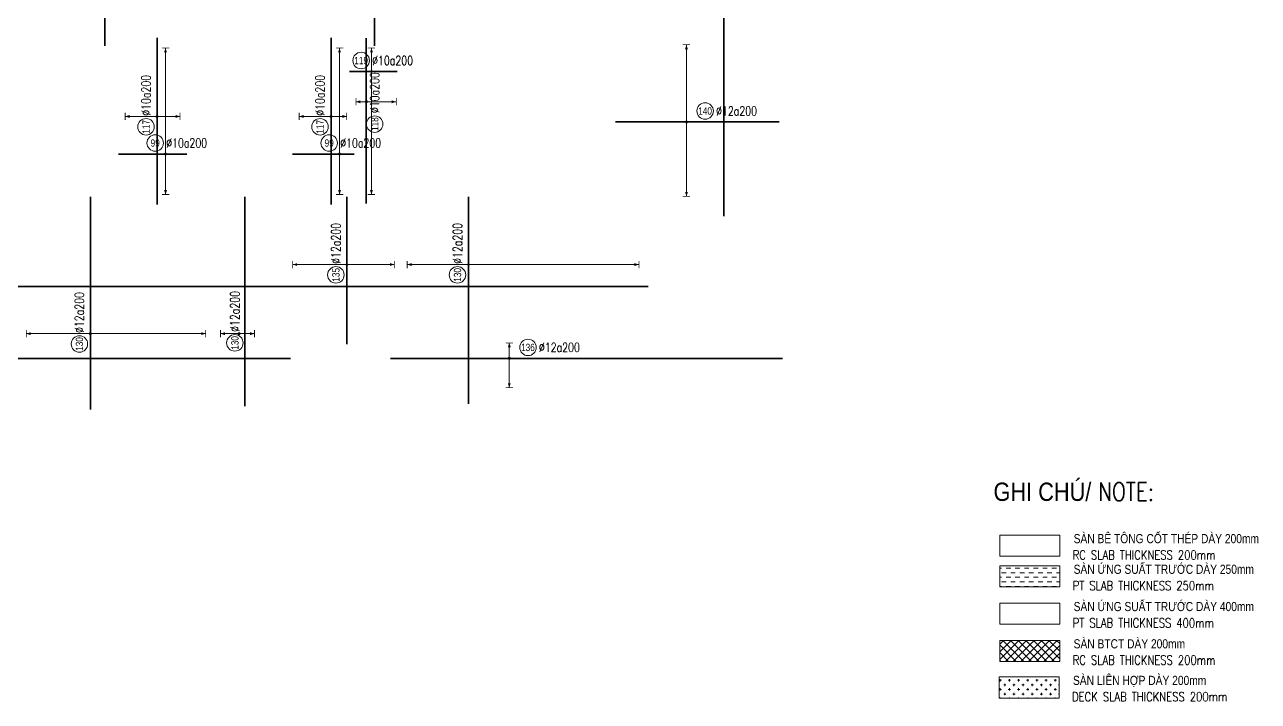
# Model space of a CAD drawing. Header units: millimetres. Extents: x -24156 to 1128921, y -12387 to 212709.
# Drawn here: x 400865 to 468223, y -7968 to 28970 of the extents above; entities that cross this region are included whole.
import ezdxf
from ezdxf.enums import TextEntityAlignment as Align

# ---------------------------------------------------------------- set-up
doc = ezdxf.new("R2010")
doc.units = ezdxf.units.MM
doc.header["$MEASUREMENT"] = 0
for name, color, linetype, lineweight in [('NDC_S_CONTINUOUS', 3, 'Continuous', 20), ('NDC_S_DIM', 1, 'Continuous', 9), ('NDC_S_ENG TEXT', 2, 'Continuous', 20), ('NDC_S_HATCH MATERIAL', 8, 'Continuous', 13), ('NDC_S_REBAR', 4, 'Continuous', 35), ('NDC_S_VN TEXT', 7, 'Continuous', 20)]:
    doc.layers.add(name, color=color, linetype=linetype, lineweight=lineweight)
doc.styles.add('ARIAL', font='arial.ttf', dxfattribs={"width": 0.8})
doc.styles.add('NDC_EN TXT', font='romans.shx', dxfattribs={"width": 0.8})
doc.styles.add('NDC_ROMANS', font='romans.shx', dxfattribs={"width": 0.8})
doc.styles.add('NDC_VIE TXT', font='arial.ttf', dxfattribs={"width": 0.8})

# ---------------------------------------------------------------- blocks, each defined once
blk = doc.blocks.new('*U86')
h = blk.add_hatch(color=6)
edge = h.paths.add_edge_path()
edge.add_arc((-2.99, 0), 0.3, 0, 360)
at = {"layer": 'NDC_S_DIM', "color": 8}
for q in [(-2.99, 4.24), (-2.99, -8.01)]:
    blk.add_line((-2.99, 0), q, dxfattribs=at)
for points in [[(-3.99, 4.24, 0.2, 0.2, 0), (-1.99, 4.24, 0, 0, 0)], [(-3.99, -8.01, 0.2, 0.2, 0), (-1.99, -8.01, 0, 0, 0)]]:
    blk.add_lwpolyline(points, format="xyseb", dxfattribs=at)
at = {"layer": 'NDC_S_DIM'}
blk.add_circle((2.1, 3), 2.25, dxfattribs=at)
at = {"layer": 'NDC_S_DIM', "color": 6}
blk.add_circle((-2.99, 0), 0.3, dxfattribs=at)
at = {"layer": 'NDC_S_DIM', "color": 8}
for points in [[(-3.39, 3.04), (-2.99, 4.24), (-2.59, 3.04)], [(-3.39, -6.81), (-2.99, -8.01), (-2.59, -6.81)]]:
    blk.add_solid(points, dxfattribs=at)
at = {"layer": 'NDC_S_REBAR'}
for p, q in [((0, 0), (-139.3, 0)), ((-139.3, 0), (-139.3, 0)), ((0, 0), (94.4, 0)), ((94.4, 0), (94.4, 0)), ((94.4, 0), (94.4, 0)), ((-139.3, 0), (-139.3, 0))]:
    blk.add_line(p, q, dxfattribs=at)
at = {"layer": 'NDC_S_VN TEXT', "style": 'ARIAL', "width": 0.8}
blk.add_attdef('KHT', text='', height=2, dxfattribs=at).set_placement((2.1, 3), align=Align.MIDDLE_CENTER)
at = {"layer": 'NDC_S_VN TEXT', "color": 3, "style": 'NDC_ROMANS', "width": 0.75}
blk.add_attdef('DKT', (5.1, 1.75), '', height=2.5, dxfattribs=at)
blk = doc.blocks.new('*U85')
h = blk.add_hatch(color=6)
edge = h.paths.add_edge_path()
edge.add_arc((-2.99, 0), 0.3, 0, 360)
at = {"layer": 'NDC_S_DIM', "color": 8}
for q in [(-2.99, 4.24), (-2.99, -8.01)]:
    blk.add_line((-2.99, 0), q, dxfattribs=at)
for points in [[(-3.99, 4.24, 0.2, 0.2, 0), (-1.99, 4.24, 0, 0, 0)], [(-3.99, -8.01, 0.2, 0.2, 0), (-1.99, -8.01, 0, 0, 0)]]:
    blk.add_lwpolyline(points, format="xyseb", dxfattribs=at)
at = {"layer": 'NDC_S_DIM'}
blk.add_circle((2.1, 3), 2.25, dxfattribs=at)
at = {"layer": 'NDC_S_DIM', "color": 6}
blk.add_circle((-2.99, 0), 0.3, dxfattribs=at)
at = {"layer": 'NDC_S_DIM', "color": 8}
for points in [[(-3.39, 3.04), (-2.99, 4.24), (-2.59, 3.04)], [(-3.39, -6.81), (-2.99, -8.01), (-2.59, -6.81)]]:
    blk.add_solid(points, dxfattribs=at)
at = {"layer": 'NDC_S_REBAR'}
for p, q in [((0, 0), (-35.44, 0)), ((-35.44, 0), (-35.44, 0)), ((0, 0), (60.98, 0)), ((60.98, 0), (60.98, 0)), ((60.98, 0), (71.58, 0)), ((-35.44, 0), (-35.44, 0))]:
    blk.add_line(p, q, dxfattribs=at)
at = {"layer": 'NDC_S_VN TEXT', "style": 'ARIAL', "width": 0.8}
blk.add_attdef('KHT', text='', height=2, dxfattribs=at).set_placement((2.1, 3), align=Align.MIDDLE_CENTER)
at = {"layer": 'NDC_S_VN TEXT', "color": 3, "style": 'NDC_ROMANS', "width": 0.75}
blk.add_attdef('DKT', (5.1, 1.75), '', height=2.5, dxfattribs=at)
blk = doc.blocks.new('*U84')
h = blk.add_hatch(color=6)
edge = h.paths.add_edge_path()
edge.add_arc((-2.99, 0), 0.3, 0, 360)
at = {"layer": 'NDC_S_DIM', "color": 8}
for q in [(-2.99, 21.07), (-2.99, -14.93)]:
    blk.add_line((-2.99, 0), q, dxfattribs=at)
for points in [[(-3.99, 21.07, 0.2, 0.2, 0), (-1.99, 21.07, 0, 0, 0)], [(-3.99, -14.93, 0.2, 0.2, 0), (-1.99, -14.93, 0, 0, 0)]]:
    blk.add_lwpolyline(points, format="xyseb", dxfattribs=at)
at = {"layer": 'NDC_S_DIM'}
blk.add_circle((2.1, 3), 2.25, dxfattribs=at)
at = {"layer": 'NDC_S_DIM', "color": 6}
blk.add_circle((-2.99, 0), 0.3, dxfattribs=at)
at = {"layer": 'NDC_S_DIM', "color": 8}
for points in [[(-3.39, 19.87), (-2.99, 21.07), (-2.59, 19.87)], [(-3.39, -13.73), (-2.99, -14.93), (-2.59, -13.73)]]:
    blk.add_solid(points, dxfattribs=at)
at = {"layer": 'NDC_S_REBAR'}
for p, q in [((0, 0), (-139.3, 0)), ((-139.3, 0), (-139.3, 0)), ((0, 0), (192, 0)), ((192, 0), (192, 0)), ((192, 0), (192, 0)), ((-139.3, 0), (-139.3, 0))]:
    blk.add_line(p, q, dxfattribs=at)
at = {"layer": 'NDC_S_VN TEXT', "style": 'ARIAL', "width": 0.8}
blk.add_attdef('KHT', text='', height=2, dxfattribs=at).set_placement((2.1, 3), align=Align.MIDDLE_CENTER)
at = {"layer": 'NDC_S_VN TEXT', "color": 3, "style": 'NDC_ROMANS', "width": 0.75}
blk.add_attdef('DKT', (5.1, 1.75), '', height=2.5, dxfattribs=at)
blk = doc.blocks.new('*U82')
h = blk.add_hatch(color=6)
edge = h.paths.add_edge_path()
edge.add_arc((-2.99, 0), 0.3, 0, 360)
at = {"layer": 'NDC_S_DIM', "color": 8}
for q in [(-2.99, 21.07), (-2.99, -20.29)]:
    blk.add_line((-2.99, 0), q, dxfattribs=at)
for points in [[(-3.99, 21.07, 0.2, 0.2, 0), (-1.99, 21.07, 0, 0, 0)], [(-3.99, -20.29, 0.2, 0.2, 0), (-1.99, -20.29, 0, 0, 0)]]:
    blk.add_lwpolyline(points, format="xyseb", dxfattribs=at)
at = {"layer": 'NDC_S_DIM'}
blk.add_circle((2.1, 3), 2.25, dxfattribs=at)
at = {"layer": 'NDC_S_DIM', "color": 6}
blk.add_circle((-2.99, 0), 0.3, dxfattribs=at)
at = {"layer": 'NDC_S_DIM', "color": 8}
for points in [[(-3.39, 19.87), (-2.99, 21.07), (-2.59, 19.87)], [(-3.39, -19.09), (-2.99, -20.29), (-2.59, -19.09)]]:
    blk.add_solid(points, dxfattribs=at)
at = {"layer": 'NDC_S_REBAR'}
for p, q in [((0, 0), (-22.33, 0)), ((-22.33, 0), (-22.33, 0)), ((0, 0), (22.31, 0)), ((22.31, 0), (22.31, 0)), ((22.31, 0), (22.31, 0)), ((-22.33, 0), (-22.33, 0))]:
    blk.add_line(p, q, dxfattribs=at)
at = {"layer": 'NDC_S_VN TEXT', "style": 'ARIAL', "width": 0.8}
blk.add_attdef('KHT', text='', height=2, dxfattribs=at).set_placement((2.1, 3), align=Align.MIDDLE_CENTER)
at = {"layer": 'NDC_S_VN TEXT', "color": 3, "style": 'NDC_ROMANS', "width": 0.75}
blk.add_attdef('DKT', (5.1, 1.75), '', height=2.5, dxfattribs=at)
blk = doc.blocks.new('*U68')
h = blk.add_hatch(color=6)
edge = h.paths.add_edge_path()
edge.add_arc((0, 0), 0.3, 0, 360)
at = {"layer": 'NDC_S_DIM', "color": 8}
for q in [(0, 19.93), (0, -7.07)]:
    blk.add_line((0, 0), q, dxfattribs=at)
for points in [[(-1, 19.93, 0.2, 0.2, 0), (1, 19.93, 0, 0, 0)], [(-1, -7.07, 0.2, 0.2, 0), (1, -7.07, 0, 0, 0)]]:
    blk.add_lwpolyline(points, format="xyseb", dxfattribs=at)
at = {"layer": 'NDC_S_DIM'}
blk.add_circle((-2.82, 3), 2.25, dxfattribs=at)
at = {"layer": 'NDC_S_DIM', "color": 6}
blk.add_circle((0, 0), 0.3, dxfattribs=at)
at = {"layer": 'NDC_S_DIM', "color": 8}
for points in [[(-0.4, 18.73), (0, 19.93), (0.4, 18.73)], [(-0.4, -5.87), (0, -7.07), (0.4, -5.87)]]:
    blk.add_solid(points, dxfattribs=at)
at = {"layer": 'NDC_S_REBAR'}
for p, q in [((0, 0), (-41.68, 0)), ((-41.68, 0), (-41.68, 0)), ((0, 0), (14.62, 0)), ((14.62, 0), (14.62, 0)), ((14.62, 0), (14.62, 0)), ((-41.68, 0), (-41.68, 0))]:
    blk.add_line(p, q, dxfattribs=at)
at = {"layer": 'NDC_S_VN TEXT', "style": 'ARIAL', "width": 0.8}
blk.add_attdef('KHT', text='', height=2, dxfattribs=at).set_placement((-2.82, 3), align=Align.MIDDLE_CENTER)
at = {"layer": 'NDC_S_VN TEXT', "color": 3, "style": 'NDC_ROMANS', "width": 0.75}
blk.add_attdef('DKT', (0.18, 1.75), '', height=2.5, dxfattribs=at)
blk = doc.blocks.new('*U66')
h = blk.add_hatch(color=6)
edge = h.paths.add_edge_path()
edge.add_arc((0, 0), 0.3, 0, 360)
at = {"layer": 'NDC_S_DIM', "color": 8}
for q in [(0, 17.52), (0, -31.48)]:
    blk.add_line((0, 0), q, dxfattribs=at)
for points in [[(-1, 17.52, 0.2, 0.2, 0), (1, 17.52, 0, 0, 0)], [(-1, -31.48, 0.2, 0.2, 0), (1, -31.48, 0, 0, 0)]]:
    blk.add_lwpolyline(points, format="xyseb", dxfattribs=at)
at = {"layer": 'NDC_S_DIM'}
blk.add_circle((-2.82, 3), 2.25, dxfattribs=at)
at = {"layer": 'NDC_S_DIM', "color": 6}
blk.add_circle((0, 0), 0.3, dxfattribs=at)
at = {"layer": 'NDC_S_DIM', "color": 8}
for points in [[(-0.4, 16.32), (0, 17.52), (0.4, 16.32)], [(-0.4, -30.28), (0, -31.48), (0.4, -30.28)]]:
    blk.add_solid(points, dxfattribs=at)
at = {"layer": 'NDC_S_REBAR'}
for p, q in [((0, 0), (-20.67, 0)), ((-20.67, 0), (-20.67, 0)), ((0, 0), (37.38, 0)), ((37.38, 0), (37.38, 0)), ((37.38, 0), (37.38, 0)), ((-20.67, 0), (-20.67, 0))]:
    blk.add_line(p, q, dxfattribs=at)
at = {"layer": 'NDC_S_VN TEXT', "style": 'ARIAL', "width": 0.8}
blk.add_attdef('KHT', text='', height=2, dxfattribs=at).set_placement((-2.82, 3), align=Align.MIDDLE_CENTER)
at = {"layer": 'NDC_S_VN TEXT', "color": 3, "style": 'NDC_ROMANS', "width": 0.75}
blk.add_attdef('DKT', (0.18, 1.75), '', height=2.5, dxfattribs=at)
blk = doc.blocks.new('*U65')
h = blk.add_hatch(color=6)
edge = h.paths.add_edge_path()
edge.add_arc((0, 1.55), 0.3, 0, 360)
at = {"layer": 'NDC_S_DIM', "color": 8}
for q in [(0, 6.61), (0, -2.67)]:
    blk.add_line((0, 1.55), q, dxfattribs=at)
for points in [[(-1, 6.61, 0.2, 0.2, 0), (1, 6.61, 0, 0, 0)], [(-1, -2.67, 0.2, 0.2, 0), (1, -2.67, 0, 0, 0)]]:
    blk.add_lwpolyline(points, format="xyseb", dxfattribs=at)
at = {"layer": 'NDC_S_DIM'}
blk.add_circle((-2.53, 2.69), 2.25, dxfattribs=at)
at = {"layer": 'NDC_S_DIM', "color": 6}
blk.add_circle((0, 1.55), 0.3, dxfattribs=at)
at = {"layer": 'NDC_S_DIM', "color": 8}
for points in [[(-0.4, 5.41), (0, 6.61), (0.4, 5.41)], [(-0.4, -1.47), (0, -2.67), (0.4, -1.47)]]:
    blk.add_solid(points, dxfattribs=at)
at = {"layer": 'NDC_S_REBAR'}
for p, q in [((0, 0), (-19.77, 0)), ((-19.77, 0), (-19.77, 0)), ((0, 0), (37.38, 0)), ((37.38, 0), (37.38, 0)), ((37.38, 0), (37.38, 0)), ((-19.77, 0), (-19.77, 0))]:
    blk.add_line(p, q, dxfattribs=at)
at = {"layer": 'NDC_S_VN TEXT', "style": 'ARIAL', "width": 0.8}
blk.add_attdef('KHT', text='', height=2, dxfattribs=at).set_placement((-2.53, 2.69), align=Align.MIDDLE_CENTER)
at = {"layer": 'NDC_S_VN TEXT', "color": 3, "style": 'NDC_ROMANS', "width": 0.75}
blk.add_attdef('DKT', (0.47, 1.44), '', height=2.5, dxfattribs=at)
blk = doc.blocks.new('*U64')
h = blk.add_hatch(color=6)
edge = h.paths.add_edge_path()
edge.add_arc((0, 0), 0.3, 0, 360)
at = {"layer": 'NDC_S_DIM', "color": 8}
for q in [(0, 14.78), (0, -12.97)]:
    blk.add_line((0, 0), q, dxfattribs=at)
for points in [[(-1, 14.78, 0.2, 0.2, 0), (1, 14.78, 0, 0, 0)], [(-1, -12.97, 0.2, 0.2, 0), (1, -12.97, 0, 0, 0)]]:
    blk.add_lwpolyline(points, format="xyseb", dxfattribs=at)
at = {"layer": 'NDC_S_DIM'}
blk.add_circle((-2.82, 3), 2.25, dxfattribs=at)
at = {"layer": 'NDC_S_DIM', "color": 6}
blk.add_circle((0, 0), 0.3, dxfattribs=at)
at = {"layer": 'NDC_S_DIM', "color": 8}
for points in [[(-0.4, 13.58), (0, 14.78), (0.4, 13.58)], [(-0.4, -11.77), (0, -12.97), (0.4, -11.77)]]:
    blk.add_solid(points, dxfattribs=at)
at = {"layer": 'NDC_S_REBAR'}
for p, q in [((0, 0), (-21.78, 0)), ((-21.78, 0), (-21.78, 0)), ((0, 0), (18.52, 0)), ((18.52, 0), (18.52, 0)), ((18.52, 0), (18.52, 0)), ((-21.78, 0), (-21.78, 0))]:
    blk.add_line(p, q, dxfattribs=at)
at = {"layer": 'NDC_S_VN TEXT', "style": 'ARIAL', "width": 0.8}
blk.add_attdef('KHT', text='', height=2, dxfattribs=at).set_placement((-2.82, 3), align=Align.MIDDLE_CENTER)
at = {"layer": 'NDC_S_VN TEXT', "color": 3, "style": 'NDC_ROMANS', "width": 0.75}
blk.add_attdef('DKT', (0.18, 1.75), '', height=2.5, dxfattribs=at)
blk = doc.blocks.new('*U63')
h = blk.add_hatch(color=6)
edge = h.paths.add_edge_path()
edge.add_arc((0, 0), 0.3, 0, 360)
at = {"layer": 'NDC_S_DIM', "color": 8}
for q in [(0, 16.73), (0, -46.52)]:
    blk.add_line((0, 0), q, dxfattribs=at)
for points in [[(-1, 16.73, 0.2, 0.2, 0), (1, 16.73, 0, 0, 0)], [(-1, -46.52, 0.2, 0.2, 0), (1, -46.52, 0, 0, 0)]]:
    blk.add_lwpolyline(points, format="xyseb", dxfattribs=at)
at = {"layer": 'NDC_S_DIM'}
blk.add_circle((-2.82, 3), 2.25, dxfattribs=at)
at = {"layer": 'NDC_S_DIM', "color": 6}
blk.add_circle((0, 0), 0.3, dxfattribs=at)
at = {"layer": 'NDC_S_DIM', "color": 8}
for points in [[(-0.4, 15.53), (0, 16.73), (0.4, 15.53)], [(-0.4, -45.32), (0, -46.52), (0.4, -45.32)]]:
    blk.add_solid(points, dxfattribs=at)
at = {"layer": 'NDC_S_REBAR'}
for p, q in [((0, 0), (-38.05, 0)), ((-38.05, 0), (-38.05, 0)), ((0, 0), (18.52, 0)), ((18.52, 0), (18.52, 0)), ((18.52, 0), (18.52, 0)), ((-38.05, 0), (-38.05, 0))]:
    blk.add_line(p, q, dxfattribs=at)
at = {"layer": 'NDC_S_VN TEXT', "style": 'ARIAL', "width": 0.8}
blk.add_attdef('KHT', text='', height=2, dxfattribs=at).set_placement((-2.82, 3), align=Align.MIDDLE_CENTER)
at = {"layer": 'NDC_S_VN TEXT', "color": 3, "style": 'NDC_ROMANS', "width": 0.75}
blk.add_attdef('DKT', (0.18, 1.75), '', height=2.5, dxfattribs=at)
blk = doc.blocks.new('*U61')
h = blk.add_hatch(color=6)
edge = h.paths.add_edge_path()
edge.add_arc((0, 0), 0.3, 0, 360)
at = {"layer": 'NDC_S_DIM', "color": 8}
for q in [(0, 28.2), (0, -16.8)]:
    blk.add_line((0, 0), q, dxfattribs=at)
for points in [[(-1, 28.2, 0.2, 0.2, 0), (1, 28.2, 0, 0, 0)], [(-1, -16.8, 0.2, 0.2, 0), (1, -16.8, 0, 0, 0)]]:
    blk.add_lwpolyline(points, format="xyseb", dxfattribs=at)
at = {"layer": 'NDC_S_DIM'}
blk.add_circle((-2.82, 3), 2.25, dxfattribs=at)
at = {"layer": 'NDC_S_DIM', "color": 6}
blk.add_circle((0, 0), 0.3, dxfattribs=at)
at = {"layer": 'NDC_S_DIM', "color": 8}
for points in [[(-0.4, 27), (0, 28.2), (0.4, 27)], [(-0.4, -15.6), (0, -16.8), (0.4, -15.6)]]:
    blk.add_solid(points, dxfattribs=at)
at = {"layer": 'NDC_S_REBAR'}
for p, q in [((0, 0), (-72.96, 0)), ((-72.96, 0), (-72.96, 0)), ((0, 0), (31.59, 0)), ((31.59, 0), (31.59, 0)), ((31.59, 0), (31.59, 0)), ((-72.96, 0), (-72.96, 0))]:
    blk.add_line(p, q, dxfattribs=at)
at = {"layer": 'NDC_S_VN TEXT', "style": 'ARIAL', "width": 0.8}
blk.add_attdef('KHT', text='', height=2, dxfattribs=at).set_placement((-2.82, 3), align=Align.MIDDLE_CENTER)
at = {"layer": 'NDC_S_VN TEXT', "color": 3, "style": 'NDC_ROMANS', "width": 0.75}
blk.add_attdef('DKT', (0.18, 1.75), '', height=2.5, dxfattribs=at)
blk = doc.blocks.new('*U60')
h = blk.add_hatch(color=6)
edge = h.paths.add_edge_path()
edge.add_arc((0, 0), 0.3, 0, 360)
at = {"layer": 'NDC_S_DIM', "color": 8}
for q in [(0, 63.54), (0, -66.71)]:
    blk.add_line((0, 0), q, dxfattribs=at)
for points in [[(-1, 63.54, 0.2, 0.2, 0), (1, 63.54, 0, 0, 0)], [(-1, -66.71, 0.2, 0.2, 0), (1, -66.71, 0, 0, 0)]]:
    blk.add_lwpolyline(points, format="xyseb", dxfattribs=at)
at = {"layer": 'NDC_S_DIM'}
blk.add_circle((-2.82, 3), 2.25, dxfattribs=at)
at = {"layer": 'NDC_S_DIM', "color": 6}
blk.add_circle((0, 0), 0.3, dxfattribs=at)
at = {"layer": 'NDC_S_DIM', "color": 8}
for points in [[(-0.4, 62.34), (0, 63.54), (0.4, 62.34)], [(-0.4, -65.51), (0, -66.71), (0.4, -65.51)]]:
    blk.add_solid(points, dxfattribs=at)
at = {"layer": 'NDC_S_REBAR'}
for p, q in [((0, 0), (-21.79, 0)), ((-21.79, 0), (-21.79, 0)), ((0, 0), (64.63, 0)), ((64.63, 0), (64.63, 0)), ((64.63, 0), (64.63, 0)), ((-21.79, 0), (-21.79, 0))]:
    blk.add_line(p, q, dxfattribs=at)
at = {"layer": 'NDC_S_VN TEXT', "style": 'ARIAL', "width": 0.8}
blk.add_attdef('KHT', text='', height=2, dxfattribs=at).set_placement((-2.82, 3), align=Align.MIDDLE_CENTER)
at = {"layer": 'NDC_S_VN TEXT', "color": 3, "style": 'NDC_ROMANS', "width": 0.75}
blk.add_attdef('DKT', (0.18, 1.75), '', height=2.5, dxfattribs=at)
blk = doc.blocks.new('*U88')
h = blk.add_hatch(color=6)
edge = h.paths.add_edge_path()
edge.add_arc((0, 0), 0.3, 0, 360)
at = {"layer": 'NDC_S_DIM', "color": 8}
for q in [(0, 8.71), (0, -6.29)]:
    blk.add_line((0, 0), q, dxfattribs=at)
for points in [[(-1, 8.71, 0.2, 0.2, 0), (1, 8.71, 0, 0, 0)], [(-1, -6.29, 0.2, 0.2, 0), (1, -6.29, 0, 0, 0)]]:
    blk.add_lwpolyline(points, format="xyseb", dxfattribs=at)
at = {"layer": 'NDC_S_DIM'}
blk.add_circle((-2.82, 3), 2.25, dxfattribs=at)
at = {"layer": 'NDC_S_DIM', "color": 6}
blk.add_circle((0, 0), 0.3, dxfattribs=at)
at = {"layer": 'NDC_S_DIM', "color": 8}
for points in [[(-0.4, 7.51), (0, 8.71), (0.4, 7.51)], [(-0.4, -5.09), (0, -6.29), (0.4, -5.09)]]:
    blk.add_solid(points, dxfattribs=at)
at = {"layer": 'NDC_S_REBAR'}
for p, q in [((0, 0), (-23.99, 0)), ((-23.99, 0), (-23.99, 0)), ((0, 0), (21.43, 0)), ((21.43, 0), (21.43, 0)), ((21.43, 0), (21.43, 0)), ((-23.99, 0), (-23.99, 0))]:
    blk.add_line(p, q, dxfattribs=at)
at = {"layer": 'NDC_S_VN TEXT', "style": 'ARIAL', "width": 0.8}
blk.add_attdef('KHT', text='', height=2, dxfattribs=at).set_placement((-2.82, 3), align=Align.MIDDLE_CENTER)
at = {"layer": 'NDC_S_VN TEXT', "color": 3, "style": 'NDC_ROMANS', "width": 0.75}
blk.add_attdef('DKT', (0.18, 1.75), '', height=2.5, dxfattribs=at)
blk = doc.blocks.new('*U1886')
h = blk.add_hatch(color=6)
edge = h.paths.add_edge_path()
edge.add_arc((0, 0), 0.3, 0, 360)
at = {"layer": 'NDC_S_DIM', "color": 8}
for q in [(0, 8.71), (0, -4.29)]:
    blk.add_line((0, 0), q, dxfattribs=at)
for points in [[(-1, 8.71, 0.2, 0.2, 0), (1, 8.71, 0, 0, 0)], [(-1, -4.29, 0.2, 0.2, 0), (1, -4.29, 0, 0, 0)]]:
    blk.add_lwpolyline(points, format="xyseb", dxfattribs=at)
at = {"layer": 'NDC_S_DIM'}
blk.add_circle((-2.82, 3), 2.25, dxfattribs=at)
at = {"layer": 'NDC_S_DIM', "color": 6}
blk.add_circle((0, 0), 0.3, dxfattribs=at)
at = {"layer": 'NDC_S_DIM', "color": 8}
for points in [[(-0.4, 7.51), (0, 8.71), (0.4, 7.51)], [(-0.4, -3.09), (0, -4.29), (0.4, -3.09)]]:
    blk.add_solid(points, dxfattribs=at)
at = {"layer": 'NDC_S_REBAR'}
for p, q in [((0, 0), (-23.99, 0)), ((-23.99, 0), (-23.99, 0)), ((0, 0), (21.43, 0)), ((21.43, 0), (21.43, 0)), ((21.43, 0), (21.43, 0)), ((-23.99, 0), (-23.99, 0))]:
    blk.add_line(p, q, dxfattribs=at)
at = {"layer": 'NDC_S_VN TEXT', "style": 'ARIAL', "width": 0.8}
blk.add_attdef('KHT', text='', height=2, dxfattribs=at).set_placement((-2.82, 3), align=Align.MIDDLE_CENTER)
at = {"layer": 'NDC_S_VN TEXT', "color": 3, "style": 'NDC_ROMANS', "width": 0.75}
blk.add_attdef('DKT', (0.18, 1.75), '', height=2.5, dxfattribs=at)
blk = doc.blocks.new('*U87')
h = blk.add_hatch(color=6)
edge = h.paths.add_edge_path()
edge.add_arc((0, 0), 0.3, 0, 360)
at = {"layer": 'NDC_S_DIM', "color": 8}
for q in [(0, 28.95), (0, -11.05)]:
    blk.add_line((0, 0), q, dxfattribs=at)
for points in [[(-1, 28.95, 0.2, 0.2, 0), (1, 28.95, 0, 0, 0)], [(-1, -11.05, 0.2, 0.2, 0), (1, -11.05, 0, 0, 0)]]:
    blk.add_lwpolyline(points, format="xyseb", dxfattribs=at)
at = {"layer": 'NDC_S_DIM'}
blk.add_circle((-2.82, 3), 2.25, dxfattribs=at)
at = {"layer": 'NDC_S_DIM', "color": 6}
blk.add_circle((0, 0), 0.3, dxfattribs=at)
at = {"layer": 'NDC_S_DIM', "color": 8}
for points in [[(-0.4, 27.75), (0, 28.95), (0.4, 27.75)], [(-0.4, -9.85), (0, -11.05), (0.4, -9.85)]]:
    blk.add_solid(points, dxfattribs=at)
at = {"layer": 'NDC_S_REBAR'}
for p, q in [((0, 0), (-12.88, 0)), ((-12.88, 0), (-12.88, 0)), ((0, 0), (5.82, 0)), ((5.82, 0), (5.82, 0)), ((5.82, 0), (5.82, 0)), ((-12.88, 0), (-12.88, 0))]:
    blk.add_line(p, q, dxfattribs=at)
at = {"layer": 'NDC_S_VN TEXT', "style": 'ARIAL', "width": 0.8}
blk.add_attdef('KHT', text='', height=2, dxfattribs=at).set_placement((-2.82, 3), align=Align.MIDDLE_CENTER)
at = {"layer": 'NDC_S_VN TEXT', "color": 3, "style": 'NDC_ROMANS', "width": 0.75}
blk.add_attdef('DKT', (0.18, 1.75), '', height=2.5, dxfattribs=at)
blk = doc.blocks.new('*U505')
h = blk.add_hatch(color=6)
edge = h.paths.add_edge_path()
edge.add_arc((0, 0), 0.3, 0, 360)
at = {"layer": 'NDC_S_DIM', "color": 8}
for q in [(0, 28.95), (0, -11.05)]:
    blk.add_line((0, 0), q, dxfattribs=at)
for points in [[(-1, 28.95, 0.2, 0.2, 0), (1, 28.95, 0, 0, 0)], [(-1, -11.05, 0.2, 0.2, 0), (1, -11.05, 0, 0, 0)]]:
    blk.add_lwpolyline(points, format="xyseb", dxfattribs=at)
at = {"layer": 'NDC_S_DIM'}
blk.add_circle((-2.82, 3), 2.25, dxfattribs=at)
at = {"layer": 'NDC_S_DIM', "color": 6}
blk.add_circle((0, 0), 0.3, dxfattribs=at)
at = {"layer": 'NDC_S_DIM', "color": 8}
for points in [[(-0.4, 27.75), (0, 28.95), (0.4, 27.75)], [(-0.4, -9.85), (0, -11.05), (0.4, -9.85)]]:
    blk.add_solid(points, dxfattribs=at)
at = {"layer": 'NDC_S_REBAR'}
for p, q in [((0, 0), (-12.88, 0)), ((-12.88, 0), (-12.88, 0)), ((0, 0), (3.97, 0)), ((3.97, 0), (3.97, 0)), ((3.97, 0), (3.97, 0)), ((-12.88, 0), (-12.88, 0))]:
    blk.add_line(p, q, dxfattribs=at)
at = {"layer": 'NDC_S_VN TEXT', "style": 'ARIAL', "width": 0.8}
blk.add_attdef('KHT', text='', height=2, dxfattribs=at).set_placement((-2.82, 3), align=Align.MIDDLE_CENTER)
at = {"layer": 'NDC_S_VN TEXT', "color": 3, "style": 'NDC_ROMANS', "width": 0.75}
blk.add_attdef('DKT', (0.18, 1.75), '', height=2.5, dxfattribs=at)
blk = doc.blocks.new('*U55')
h = blk.add_hatch(color=6)
edge = h.paths.add_edge_path()
edge.add_arc((-5.48, 0), 0.3, 0, 360)
at = {"layer": 'NDC_S_DIM', "color": 8}
for q in [(-5.48, 2.82), (-5.48, -8.18)]:
    blk.add_line((-5.48, 0), q, dxfattribs=at)
for points in [[(-6.48, 2.82, 0.2, 0.2, 0), (-4.48, 2.82, 0, 0, 0)], [(-6.48, -8.18, 0.2, 0.2, 0), (-4.48, -8.18, 0, 0, 0)]]:
    blk.add_lwpolyline(points, format="xyseb", dxfattribs=at)
at = {"layer": 'NDC_S_DIM', "color": 6}
blk.add_circle((-5.48, 0), 0.3, dxfattribs=at)
at = {"layer": 'NDC_S_DIM'}
blk.add_circle((-11.58, -2.31), 2.25, dxfattribs=at)
at = {"layer": 'NDC_S_DIM', "color": 8}
for points in [[(-5.88, 1.62), (-5.48, 2.82), (-5.08, 1.62)], [(-5.88, -6.98), (-5.48, -8.18), (-5.08, -6.98)]]:
    blk.add_solid(points, dxfattribs=at)
at = {"layer": 'NDC_S_REBAR'}
for p, q in [((0, 0), (-33.29, 0)), ((-33.29, 0), (-33.29, 0)), ((0, 0), (11.88, 0)), ((11.88, 0), (11.88, 0)), ((11.88, 0), (11.88, 0)), ((-33.29, 0), (-33.29, 0))]:
    blk.add_line(p, q, dxfattribs=at)
at = {"layer": 'NDC_S_VN TEXT', "style": 'ARIAL', "width": 0.8}
blk.add_attdef('KHT', text='', height=2, dxfattribs=at).set_placement((-11.58, -2.31), align=Align.MIDDLE_CENTER)
at = {"layer": 'NDC_S_VN TEXT', "color": 3, "style": 'NDC_ROMANS', "width": 0.75}
blk.add_attdef('DKT', (-8.58, -3.56), '', height=2.5, dxfattribs=at)
blk = doc.blocks.new('*U54')
h = blk.add_hatch(color=6)
edge = h.paths.add_edge_path()
edge.add_arc((0, 0), 0.3, 0, 360)
at = {"layer": 'NDC_S_DIM', "color": 8}
for q in [(0, 6.43), (0, -33.57)]:
    blk.add_line((0, 0), q, dxfattribs=at)
for points in [[(-1, 6.43, 0.2, 0.2, 0), (1, 6.43, 0, 0, 0)], [(-1, -33.57, 0.2, 0.2, 0), (1, -33.57, 0, 0, 0)]]:
    blk.add_lwpolyline(points, format="xyseb", dxfattribs=at)
at = {"layer": 'NDC_S_DIM'}
blk.add_circle((-2.82, 3), 2.25, dxfattribs=at)
at = {"layer": 'NDC_S_DIM', "color": 6}
blk.add_circle((0, 0), 0.3, dxfattribs=at)
at = {"layer": 'NDC_S_DIM', "color": 8}
for points in [[(-0.4, 5.23), (0, 6.43), (0.4, 5.23)], [(-0.4, -32.37), (0, -33.57), (0.4, -32.37)]]:
    blk.add_solid(points, dxfattribs=at)
at = {"layer": 'NDC_S_REBAR'}
for p, q in [((0, 0), (-5.98, 0)), ((-5.98, 0), (-5.98, 0)), ((0, 0), (7.03, 0)), ((7.03, 0), (7.03, 0)), ((7.03, 0), (7.03, 0)), ((-5.98, 0), (-5.98, 0))]:
    blk.add_line(p, q, dxfattribs=at)
at = {"layer": 'NDC_S_VN TEXT', "style": 'ARIAL', "width": 0.8}
blk.add_attdef('KHT', text='', height=2, dxfattribs=at).set_placement((-2.82, 3), align=Align.MIDDLE_CENTER)
at = {"layer": 'NDC_S_VN TEXT', "color": 3, "style": 'NDC_ROMANS', "width": 0.75}
blk.add_attdef('DKT', (0.18, 1.75), '', height=2.5, dxfattribs=at)

msp = doc.modelspace()

# ---------------------------------------------------------------- hatches: boundary and pattern name
at = {"layer": 'NDC_S_HATCH MATERIAL'}
h = msp.add_hatch(dxfattribs=at)
h.set_pattern_fill('DASH', color=256, scale=2000)
h.set_pattern_definition([(0, (419701, -56446.66), (250, 250), [250, -250])])
h.paths.add_polyline_path([(454104.7, -571.5), (457382.5, -571.5), (457382.5, -1723.7), (454104.7, -1723.7)])
h = msp.add_hatch(dxfattribs=at)
h.set_pattern_fill('CROSS', color=256, scale=1000)
h.set_pattern_definition([(0, (257568.84, 6179.1), (250, 250), [125, -375]), (90, (257631.34, 6116.6), (-250, 250), [125, -375])])
h.paths.add_polyline_path([(454068.6, -6638.9), (454068.6, -7791.1), (457346.4, -7791.1), (457346.4, -6638.9)])

# ---------------------------------------------------------------- linework, layer by layer
at = {"layer": 'NDC_S_CONTINUOUS'}
for p, q in [((454104.7, 1101), (457382.5, 1101)), ((454104.7, -51.2), (454104.7, 1101)), ((457382.5, 1101), (457382.5, -51.2)), ((457382.5, -51.2), (454104.7, -51.2)), ((454104.7, -571.5), (457382.5, -571.5)), ((454104.7, -1723.7), (454104.7, -571.5)), ((457382.5, -571.5), (457382.5, -1723.7)), ((457382.5, -1723.7), (454104.7, -1723.7)), ((454104.7, -2606.1), (457382.5, -2606.1)), ((454104.7, -3758.3), (454104.7, -2606.1)), ((457382.5, -2606.1), (457382.5, -3758.3)), ((457382.5, -3758.3), (454104.7, -3758.3)), ((454104.7, -4640.8), (457382.5, -4640.8)), ((454104.7, -5793), (454104.7, -4640.8)), ((457382.5, -4640.8), (457382.5, -5793)), ((457382.5, -5793), (454104.7, -5793)), ((454068.6, -6638.9), (457346.4, -6638.9)), ((454068.6, -6638.9), (454068.6, -7791.1)), ((457346.4, -6638.9), (457346.4, -7791.1)), ((454068.6, -7791.1), (457346.4, -7791.1))]:
    msp.add_line(p, q, dxfattribs=at)
at = {"layer": 'NDC_S_HATCH MATERIAL', "linetype": 'Continuous', "ltscale": 500}
for p, q in [((454104.7, -4848.9), (454312.8, -4640.8)), ((454104.7, -5268), (454731.9, -4640.8)), ((454104.7, -5687.1), (455151, -4640.8)), ((455424.6, -5793), (454272.4, -4640.8)), ((454417.8, -5793), (455570, -4640.8)), ((455843.7, -5793), (454691.5, -4640.8)), ((454836.9, -5793), (455989.1, -4640.8)), ((456262.8, -5793), (455110.6, -4640.8)), ((455256, -5793), (456408.2, -4640.8)), ((456681.9, -5793), (455529.7, -4640.8)), ((455675.1, -5793), (456827.3, -4640.8)), ((457101, -5793), (455948.8, -4640.8)), ((456094.2, -5793), (457246.4, -4640.8)), ((457382.5, -5655.4), (456367.8, -4640.8)), ((457382.5, -5236.3), (456786.9, -4640.8)), ((457382.5, -4817.3), (457206, -4640.8)), ((455005.6, -5793), (454104.7, -4892.1)), ((454586.5, -5793), (454104.7, -5311.2)), ((456513.2, -5793), (457382.5, -4923.8)), ((456932.3, -5793), (457382.5, -5342.9)), ((454167.4, -5793), (454104.7, -5730.3)), ((457351.4, -5793), (457382.5, -5761.9))]:
    msp.add_line(p, q, dxfattribs=at)

# ---------------------------------------------------------------- block references
at = {"xscale": 200, "yscale": 200, "zscale": 200, "rotation": 90}
for name, p, values in [('*U60', (419958.3, 32178.2), {'KHT': '139', 'DKT': '%%c12a200'}), ('*U68', (405235.8, 36155), {'KHT': '137', 'DKT': '%%c12a200'}), ('*U61', (439040.4, 33111.3), {'KHT': '142', 'DKT': '%%c12a200'}), ('*U88', (408092.6, 23959.4), {'KHT': '117', 'DKT': '%%c10a200'}), ('*U1886', (417592.6, 23959.4), {'KHT': '117', 'DKT': '%%c10a200'}), ('*U55', (419514.7, 25857.4), {'KHT': '118', 'DKT': '%%c10a200'}), ('*U66', (404453.3, 12103.9), {'KHT': '130', 'DKT': '%%c12a200'}), ('*U65', (412879.6, 12103.9), {'KHT': '130', 'DKT': '%%c12a200'}), ('*U64', (418457, 15876), {'KHT': '135', 'DKT': '%%c12a200'}), ('*U63', (425096.7, 15876), {'KHT': '130', 'DKT': '%%c12a200'})]:
    msp.add_blockref(name, p, dxfattribs=at).add_auto_attribs(values)
at = {"xscale": 200, "yscale": 200, "zscale": 200}
for name, p, values in [('*U87', (408555.9, 21909.1), {'KHT': '99', 'DKT': '%%c10a200'}), ('*U505', (418055.9, 21909.1), {'KHT': '99', 'DKT': '%%c10a200'}), ('*U54', (419800.7, 26413.8), {'KHT': '119', 'DKT': '%%c10a200'}), ('*U82', (437596.5, 23658.3), {'KHT': '140', 'DKT': '%%c12a200'}), ('*U84', (396500.7, 14685.6), {'KHT': '128', 'DKT': '%%c12a200'}), ('*U86', (396500.7, 10751.4), {'KHT': '127', 'DKT': '%%c12a200'}), ('*U85', (427923.4, 10751.4), {'KHT': '136', 'DKT': '%%c12a200'})]:
    msp.add_blockref(name, p, dxfattribs=at).add_auto_attribs(values)

# ---------------------------------------------------------------- texts
at = {"layer": 'NDC_S_ENG TEXT', "style": 'NDC_EN TXT', "width": 0.8}
for s, height, p in [('NOTE:', 1000, (459481.9, 2972.2)), ('RC SLAB THICKNESS 200mm', 500, (458087.5, -228.2)), ('PT SLAB THICKNESS 250mm', 500, (458087.5, -1900.6)), ('PT SLAB THICKNESS 400mm', 500, (458087.5, -3935.2)), ('RC SLAB THICKNESS 200mm', 500, (458087.5, -5969.9)), ('DECK SLAB THICKNESS 200mm', 500, (458051.4, -7968))]:
    msp.add_text(s, height=height, dxfattribs=at).set_placement(p)
at = {"layer": 'NDC_S_VN TEXT', "style": 'NDC_VIE TXT', "width": 0.85}
msp.add_text('GHI CHÚ/', height=1000, dxfattribs=at).set_placement((453763.1, 3972.2), align=Align.TOP_LEFT)
at = {"layer": 'NDC_S_VN TEXT', "style": 'NDC_VIE TXT', "width": 0.8}
for s, p in [('SÀN BÊ TÔNG CỐT THÉP DÀY 200mm', (458138.6, 663.6)), ('SÀN ỨNG SUẤT TRƯỚC DÀY 250mm', (458138.6, -1008.8)), ('SÀN ỨNG SUẤT TRƯỚC DÀY 400mm', (458138.6, -3043.5)), ('SÀN BTCT DÀY 200mm', (458138.6, -5078.2)), ('SÀN LIÊN HỢP DÀY 200mm', (458102.5, -7076.2))]:
    msp.add_text(s, height=500, dxfattribs=at).set_placement(p)

doc.saveas('drawing.dxf')
